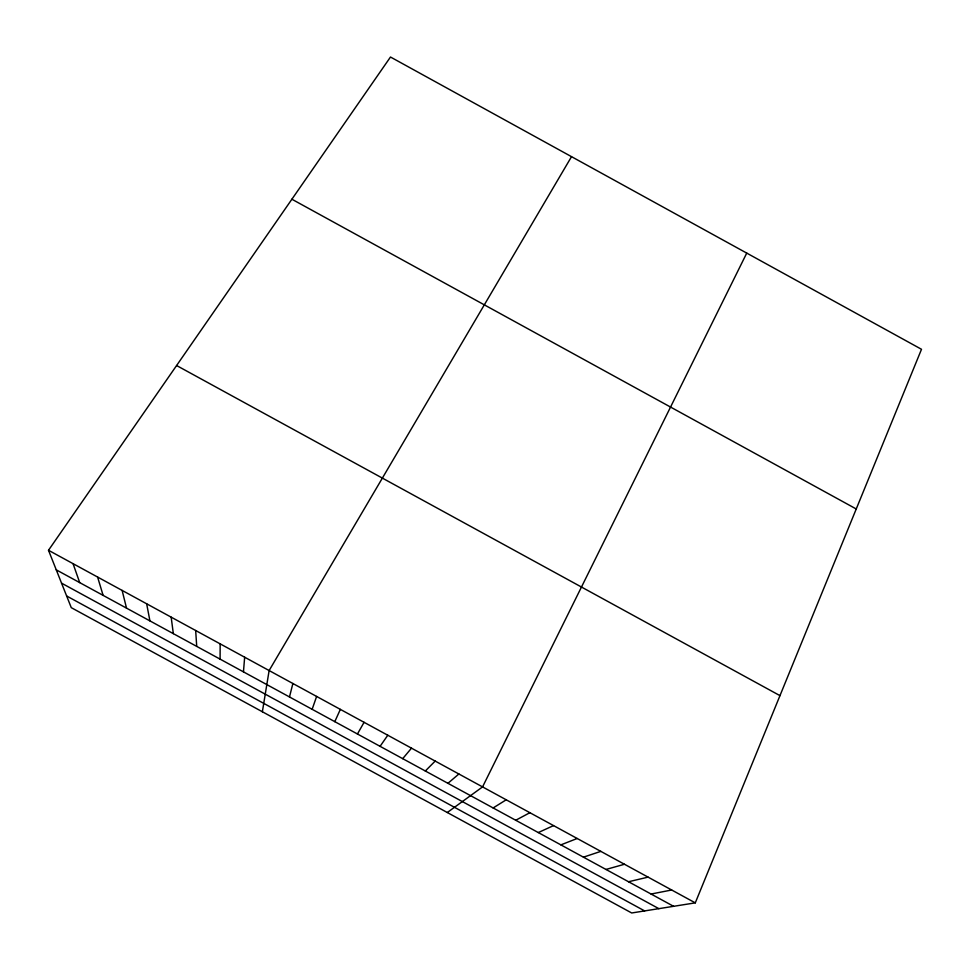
<?xml version="1.0" encoding="UTF-8"?>
<svg xmlns="http://www.w3.org/2000/svg" width="970" height="970" viewBox="0 0 970 970"><rect width="100%" height="100%" fill="white"/><g stroke="black" fill="none" stroke-linecap="round" stroke-linejoin="round"><path stroke-width="1.45" d="M220.093 659.127L220.166 643.862M243.458 671.87L244.658 657.211M262.361 711.762L269.126 670.549L571.524 156.655M289.484 696.957L292.879 683.498M312.146 709.3L316.62 696.436M695.284 902.864L921.5 349.285L390.486 57.024L48.5 550.281L71.271 607.656L631.7 912.976L695.284 902.864L48.5 550.281M334.796 721.656L340.349 709.373M746.742 253.097L482.563 786.9L447.291 812.52M357.445 733.987L364.077 722.31M380.082 746.33L387.794 735.236M402.708 758.661L411.498 748.161M425.321 770.992L435.19 761.074M447.934 783.311L458.883 773.987M493.136 807.949L506.231 799.801M515.725 820.256L529.887 812.702M538.301 832.563L553.543 825.603M560.878 844.87L577.186 838.492M583.443 857.165L600.83 851.369M605.995 869.459L624.45 864.258M628.536 881.742L648.069 877.135M651.076 894.037L671.677 889.999M66.639 595.98L644.65 910.915M56.26 569.839L673.616 906.319M61.546 583.152L658.872 908.66M291.885 199.226L856.243 508.983M176.588 365.52L779.965 695.635M73.053 563.667L79.698 582.606M97.594 577.041L103.111 595.374M122.123 590.415L126.524 608.141M146.652 603.789L149.926 620.897M171.169 617.15L173.327 633.64M195.673 630.512L196.716 646.396"/></g></svg>
